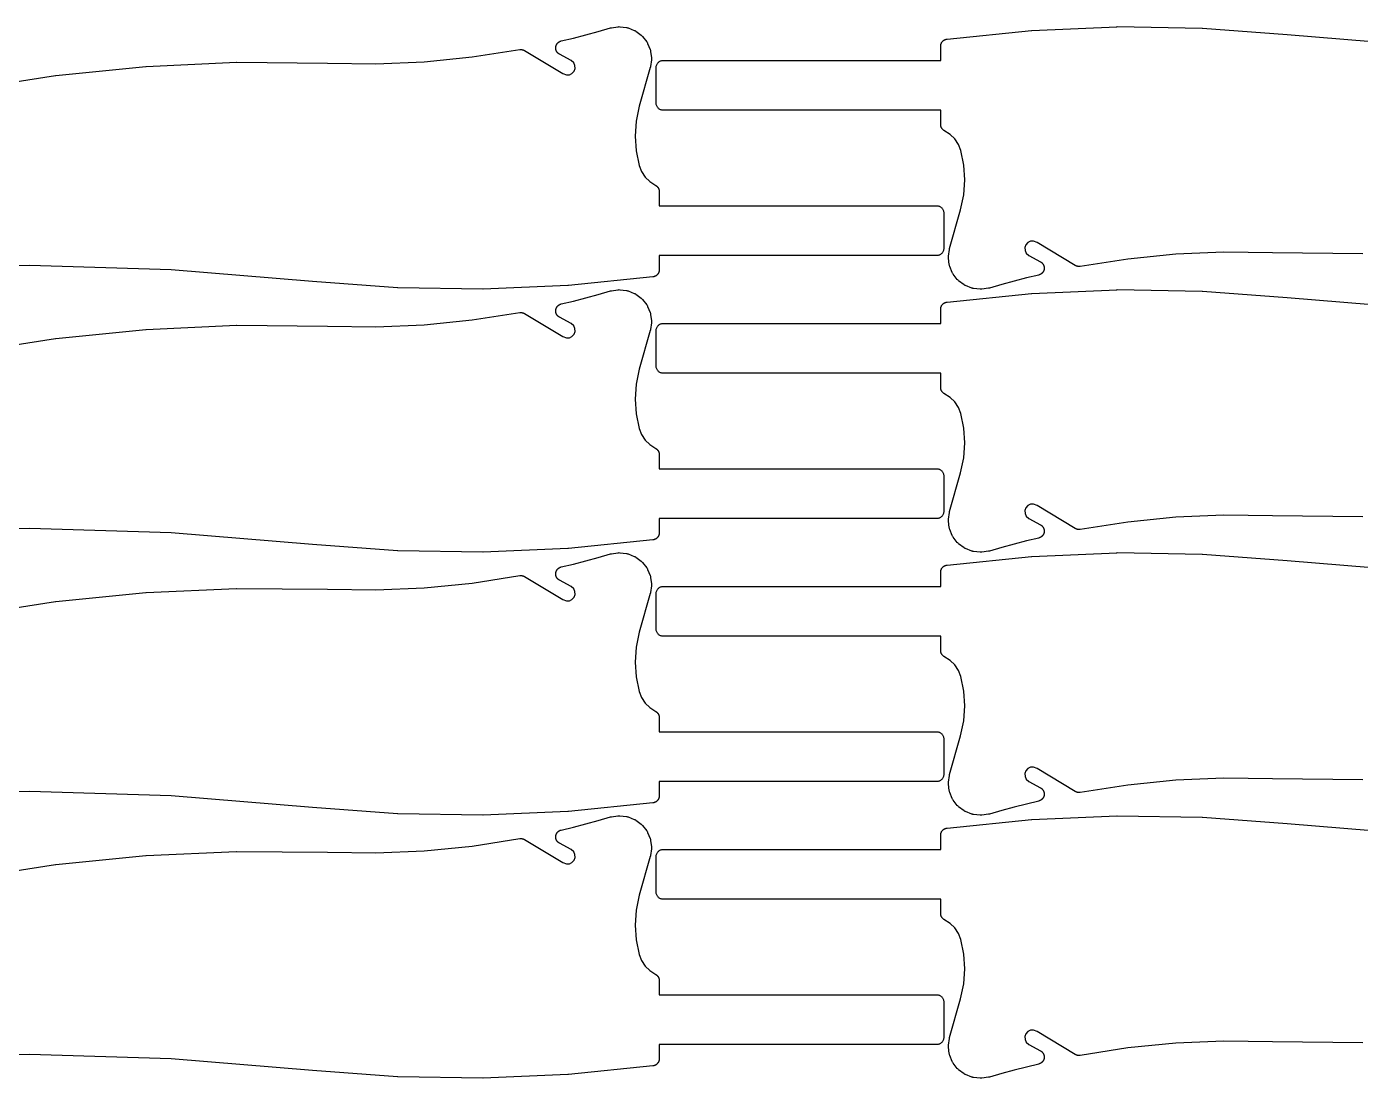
# Model space of a CAD drawing. Header units: metres. Extents: x 0 to 3000, y 0 to 1240.
# Drawn here: x 375 to 750, y 295.8 to 591.5 of the extents above; entities that cross this region are included whole.
import ezdxf

# ---------------------------------------------------------------- set-up
doc = ezdxf.new("R2010")
doc.units = ezdxf.units.M

msp = doc.modelspace()

# ---------------------------------------------------------------- linework, layer by layer
at = {"color": 1}
for points in [[(357.91, 573.79), (383.07, 577.75), (383.18, 577.77), (408.5, 580.32), (408.61, 580.33), (434.03, 581.47), (434.14, 581.47), (459.61, 581.19), (459.61, 581.19), (459.61, 581.19), (473.22, 581.04), (486.75, 581.63), (500.23, 582.97), (513.67, 585.05), (513.68, 585.05), (513.69, 585.05), (513.78, 585.06), (513.87, 585.07), (513.88, 585.07), (513.89, 585.07), (513.98, 585.07), (514.07, 585.07), (514.07, 585.07), (514.08, 585.07), (514.17, 585.06), (514.26, 585.05), (514.27, 585.05), (514.28, 585.05), (514.37, 585.03), (514.45, 585.02), (514.46, 585.01), (514.47, 585.01), (514.56, 584.99), (514.64, 584.96), (514.65, 584.96), (514.66, 584.95), (514.74, 584.92), (514.82, 584.89), (514.83, 584.88), (514.84, 584.88), (514.92, 584.84), (515, 584.79), (515, 584.79), (515.01, 584.79), (525.78, 578.3), (526.78, 577.94), (527.59, 577.98), (528.32, 578.32), (528.9, 578.95), (529.19, 579.76), (529.15, 580.57), (528.81, 581.31), (528.06, 581.99), (524.8, 583.77), (524.76, 583.79), (524.71, 583.82), (524.67, 583.84), (524.63, 583.87), (524.59, 583.9), (524.55, 583.93), (524.51, 583.96), (524.48, 583.99), (524.44, 584.02), (524.4, 584.05), (524.37, 584.09), (524.33, 584.12), (524.3, 584.16), (524.26, 584.19), (524.23, 584.23), (524.2, 584.27), (524.17, 584.31), (524.14, 584.35), (524.11, 584.39), (524.08, 584.43), (524.06, 584.47), (524.03, 584.51), (524.01, 584.55), (523.99, 584.6), (523.96, 584.64), (523.94, 584.68), (523.92, 584.73), (523.9, 584.77), (523.89, 584.82), (523.87, 584.87), (523.85, 584.91), (523.84, 584.96), (523.83, 585.01), (523.81, 585.05), (523.8, 585.1), (523.79, 585.15), (523.79, 585.2), (523.78, 585.25), (523.77, 585.3), (523.77, 585.34), (523.76, 585.39), (523.76, 585.44), (523.76, 585.49), (523.76, 585.54), (523.76, 585.59), (523.76, 585.64), (523.77, 585.69), (523.77, 585.74), (523.78, 585.78), (523.78, 585.83), (523.79, 585.88), (523.8, 585.93), (523.81, 585.98), (523.82, 586.03), (523.84, 586.07), (523.85, 586.12), (523.87, 586.17), (523.88, 586.21), (523.9, 586.26), (523.92, 586.3), (523.94, 586.35), (523.96, 586.39), (523.98, 586.44), (524, 586.48), (524.03, 586.52), (524.05, 586.57), (524.08, 586.61), (524.1, 586.65), (524.13, 586.69), (524.16, 586.73), (524.19, 586.77), (524.22, 586.8), (524.26, 586.84), (524.29, 586.88), (524.32, 586.91), (524.35, 586.95), (524.39, 586.98), (524.43, 587.02), (524.46, 587.05), (524.5, 587.08), (524.54, 587.11), (524.58, 587.14), (524.62, 587.17), (524.66, 587.2), (524.7, 587.22), (524.74, 587.25), (524.79, 587.27), (524.83, 587.29), (524.87, 587.32), (524.92, 587.34), (524.96, 587.36), (525.01, 587.38), (525.05, 587.39), (525.1, 587.41), (525.15, 587.43), (525.19, 587.44), (525.24, 587.45), (525.29, 587.47), (528.78, 588.31), (532.25, 589.2), (535.7, 590.14), (539.15, 591.13), (539.18, 591.14), (539.21, 591.15), (539.27, 591.16), (539.34, 591.18), (539.34, 591.18), (539.37, 591.18), (539.4, 591.19), (541.25, 591.47), (541.43, 591.49), (541.61, 591.5), (541.79, 591.48), (543.62, 591.27), (543.79, 591.25), (543.97, 591.2), (544.13, 591.14), (545.85, 590.46), (546.01, 590.39), (546.16, 590.3), (546.31, 590.2), (547.81, 589.07), (547.95, 588.96), (548.08, 588.83), (548.19, 588.7), (549.34, 587.21), (549.44, 587.06), (549.53, 586.91), (549.6, 586.75), (550.31, 585.04), (550.37, 584.88), (550.41, 584.71), (550.44, 584.53), (550.67, 582.7), (550.69, 582.52), (550.69, 582.35), (550.67, 582.17), (550.4, 580.31), (550.4, 580.28), (550.39, 580.24), (550.38, 580.18), (550.37, 580.12), (550.36, 580.08), (550.35, 580.05), (547.25, 569.1), (546.37, 564.92), (546.08, 560.75), (546.35, 556.57), (547.18, 552.49), (547.87, 550.73), (548.89, 549.21), (550.19, 547.93), (551.94, 546.83), (551.96, 546.82), (551.98, 546.8), (552.04, 546.76), (552.1, 546.72), (552.12, 546.7), (552.14, 546.69), (552.19, 546.64), (552.25, 546.59), (552.27, 546.57), (552.29, 546.55), (552.33, 546.5), (552.38, 546.45), (552.4, 546.43), (552.42, 546.41), (552.46, 546.35), (552.5, 546.29), (552.52, 546.27), (552.53, 546.25), (552.57, 546.19), (552.61, 546.13), (552.62, 546.1), (552.63, 546.08), (552.67, 546.02), (552.7, 545.95), (552.71, 545.93), (552.72, 545.9), (552.74, 545.84), (552.77, 545.77), (552.78, 545.74), (552.78, 545.72), (552.8, 545.65), (552.82, 545.58), (552.83, 545.55), (552.83, 545.53), (552.84, 545.46), (552.86, 545.39), (552.86, 545.36), (552.86, 545.34), (552.86, 545.26), (552.87, 545.19), (552.87, 545.17), (552.87, 545.14), (552.87, 541.14), (630.87, 541.14), (631.07, 541.13), (631.26, 541.1), (631.45, 541.05), (631.64, 540.99), (631.81, 540.9), (631.98, 540.8), (632.14, 540.69), (632.29, 540.55), (632.42, 540.41), (632.53, 540.25), (632.63, 540.08), (632.72, 539.9), (632.78, 539.72), (632.83, 539.53), (632.86, 539.34), (632.87, 539.14), (632.87, 529.14), (632.86, 528.94), (632.83, 528.75), (632.78, 528.56), (632.72, 528.37), (632.63, 528.2), (632.53, 528.03), (632.42, 527.87), (632.29, 527.73), (632.14, 527.59), (631.98, 527.48), (631.81, 527.38), (631.64, 527.29), (631.45, 527.23), (631.26, 527.18), (631.07, 527.15), (630.87, 527.14), (552.87, 527.14), (552.87, 523.14), (552.87, 523.05), (552.86, 522.95), (552.86, 522.95), (552.86, 522.94), (552.85, 522.85), (552.83, 522.76), (552.83, 522.75), (552.83, 522.75), (552.81, 522.66), (552.79, 522.57), (552.79, 522.56), (552.78, 522.56), (552.75, 522.47), (552.72, 522.38), (552.72, 522.38), (552.72, 522.37), (552.68, 522.29), (552.64, 522.21), (552.64, 522.2), (552.63, 522.2), (552.59, 522.12), (552.54, 522.04), (552.54, 522.03), (552.53, 522.03), (552.48, 521.95), (552.42, 521.88), (552.42, 521.87), (552.42, 521.87), (552.35, 521.8), (552.29, 521.73), (552.29, 521.73), (552.29, 521.73), (552.22, 521.66), (552.15, 521.6), (552.14, 521.6), (552.14, 521.59), (552.06, 521.54), (551.99, 521.48), (551.99, 521.48), (551.98, 521.48), (551.9, 521.43), (551.82, 521.38), (551.82, 521.38), (551.81, 521.38), (551.73, 521.34), (551.65, 521.3), (551.64, 521.29), (551.64, 521.29), (551.55, 521.26), (551.46, 521.23), (551.46, 521.23), (551.45, 521.23), (551.36, 521.2), (551.27, 521.18), (551.27, 521.18), (551.26, 521.18), (551.17, 521.16), (551.08, 521.15), (527.31, 518.69), (527.19, 518.68), (503.34, 517.65), (503.22, 517.65), (479.35, 518.04), (479.24, 518.04), (455.41, 519.87), (455.41, 519.87), (455.4, 519.87), (415.62, 523.11), (375.8, 524.38), (335.96, 523.67)], [(750.73, 527.67), (725.26, 527.95), (725.26, 527.95), (725.26, 527.95), (711.65, 528.1), (698.12, 527.51), (684.65, 526.17), (671.2, 524.09), (671.19, 524.09), (671.18, 524.09), (671.09, 524.08), (671, 524.07), (670.99, 524.07), (670.98, 524.07), (670.89, 524.07), (670.81, 524.07), (670.8, 524.07), (670.79, 524.07), (670.7, 524.08), (670.61, 524.09), (670.6, 524.09), (670.59, 524.09), (670.5, 524.11), (670.42, 524.13), (670.41, 524.13), (670.4, 524.13), (670.31, 524.16), (670.23, 524.18), (670.22, 524.18), (670.21, 524.19), (670.13, 524.22), (670.05, 524.26), (670.04, 524.26), (670.03, 524.26), (669.95, 524.3), (669.87, 524.35), (669.87, 524.35), (669.86, 524.36), (659.09, 530.84), (658.09, 531.2), (657.28, 531.16), (656.55, 530.82), (655.97, 530.19), (655.68, 529.38), (655.72, 528.57), (656.07, 527.83), (656.81, 527.15), (660.07, 525.37), (660.11, 525.35), (660.16, 525.32), (660.2, 525.3), (660.24, 525.27), (660.28, 525.24), (660.32, 525.21), (660.36, 525.18), (660.4, 525.15), (660.43, 525.12), (660.47, 525.09), (660.5, 525.05), (660.54, 525.02), (660.57, 524.98), (660.61, 524.95), (660.64, 524.91), (660.67, 524.87), (660.7, 524.83), (660.73, 524.79), (660.76, 524.75), (660.79, 524.71), (660.81, 524.67), (660.84, 524.63), (660.86, 524.59), (660.89, 524.55), (660.91, 524.5), (660.93, 524.46), (660.95, 524.41), (660.97, 524.37), (660.98, 524.32), (661, 524.27), (661.02, 524.23), (661.03, 524.18), (661.04, 524.13), (661.06, 524.09), (661.07, 524.04), (661.08, 523.99), (661.09, 523.94), (661.09, 523.89), (661.1, 523.85), (661.11, 523.8), (661.11, 523.75), (661.11, 523.7), (661.11, 523.65), (661.11, 523.6), (661.11, 523.55), (661.11, 523.5), (661.11, 523.45), (661.1, 523.4), (661.09, 523.36), (661.09, 523.31), (661.08, 523.26), (661.07, 523.21), (661.06, 523.16), (661.05, 523.11), (661.04, 523.07), (661.02, 523.02), (661.01, 522.97), (660.99, 522.93), (660.97, 522.88), (660.96, 522.84), (660.93, 522.79), (660.91, 522.75), (660.89, 522.7), (660.87, 522.66), (660.84, 522.62), (660.82, 522.57), (660.79, 522.53), (660.77, 522.49), (660.74, 522.45), (660.71, 522.41), (660.68, 522.37), (660.65, 522.34), (660.62, 522.3), (660.58, 522.26), (660.55, 522.23), (660.52, 522.19), (660.48, 522.16), (660.44, 522.12), (660.41, 522.09), (660.37, 522.06), (660.33, 522.03), (660.29, 522), (660.25, 521.97), (660.21, 521.95), (660.17, 521.92), (660.13, 521.89), (660.08, 521.87), (660.04, 521.85), (660, 521.82), (659.95, 521.8), (659.91, 521.78), (659.86, 521.76), (659.82, 521.75), (659.77, 521.73), (659.72, 521.71), (659.68, 521.7), (659.63, 521.69), (659.58, 521.67), (656.09, 520.83), (652.62, 519.94), (649.17, 519), (645.72, 518.01), (645.69, 518), (645.66, 517.99), (645.6, 517.98), (645.53, 517.96), (645.53, 517.96), (645.5, 517.96), (645.47, 517.95), (643.62, 517.67), (643.44, 517.65), (643.26, 517.65), (643.08, 517.66), (641.25, 517.87), (641.08, 517.9), (640.91, 517.94), (640.74, 518), (639.02, 518.68), (638.86, 518.75), (638.71, 518.84), (638.56, 518.94), (637.06, 520.07), (636.92, 520.18), (636.79, 520.31), (636.68, 520.44), (635.53, 521.93), (635.43, 522.08), (635.34, 522.23), (635.27, 522.39), (634.56, 524.1), (634.5, 524.26), (634.46, 524.43), (634.43, 524.61), (634.2, 526.44), (634.18, 526.62), (634.19, 526.79), (634.2, 526.97), (634.47, 528.83), (634.47, 528.87), (634.48, 528.9), (634.49, 528.96), (634.5, 529.02), (634.51, 529.06), (634.52, 529.09), (637.62, 540.04), (638.5, 544.22), (638.79, 548.39), (638.52, 552.57), (637.69, 556.65), (637, 558.41), (635.98, 559.93), (634.68, 561.21), (632.93, 562.31), (632.91, 562.33), (632.89, 562.34), (632.83, 562.38), (632.77, 562.42), (632.75, 562.44), (632.73, 562.46), (632.68, 562.5), (632.62, 562.55), (632.6, 562.57), (632.59, 562.59), (632.54, 562.64), (632.49, 562.69), (632.47, 562.71), (632.45, 562.73), (632.41, 562.79), (632.37, 562.85), (632.35, 562.87), (632.34, 562.89), (632.3, 562.95), (632.26, 563.01), (632.25, 563.04), (632.24, 563.06), (632.21, 563.12), (632.17, 563.19), (632.16, 563.21), (632.15, 563.24), (632.13, 563.3), (632.1, 563.37), (632.09, 563.4), (632.09, 563.42), (632.07, 563.49), (632.05, 563.56), (632.04, 563.59), (632.04, 563.61), (632.03, 563.68), (632.02, 563.75), (632.01, 563.78), (632.01, 563.81), (632.01, 563.88), (632, 563.95), (632, 563.98), (632, 564), (632, 568), (554, 568), (553.8, 568.01), (553.61, 568.04), (553.42, 568.09), (553.23, 568.15), (553.06, 568.24), (552.89, 568.34), (552.73, 568.46), (552.59, 568.59), (552.45, 568.73), (552.34, 568.89), (552.24, 569.06), (552.15, 569.24), (552.09, 569.42), (552.04, 569.61), (552.01, 569.81), (552, 570), (552, 580), (552.01, 580.2), (552.04, 580.39), (552.09, 580.58), (552.15, 580.77), (552.24, 580.94), (552.34, 581.11), (552.45, 581.27), (552.59, 581.42), (552.73, 581.55), (552.89, 581.66), (553.06, 581.77), (553.23, 581.85), (553.42, 581.92), (553.61, 581.96), (553.8, 581.99), (554, 582), (632, 582), (632, 586), (632, 586.09), (632.01, 586.19), (632.01, 586.19), (632.01, 586.2), (632.02, 586.29), (632.04, 586.38), (632.04, 586.39), (632.04, 586.39), (632.06, 586.48), (632.08, 586.57), (632.08, 586.58), (632.09, 586.58), (632.12, 586.67), (632.15, 586.76), (632.15, 586.76), (632.15, 586.77), (632.19, 586.85), (632.23, 586.94), (632.23, 586.94), (632.24, 586.94), (632.28, 587.02), (632.33, 587.1), (632.33, 587.11), (632.34, 587.11), (632.39, 587.19), (632.45, 587.26), (632.45, 587.27), (632.45, 587.27), (632.52, 587.34), (632.58, 587.41), (632.58, 587.41), (632.59, 587.42), (632.65, 587.48), (632.72, 587.54), (632.73, 587.54), (632.73, 587.55), (632.81, 587.6), (632.88, 587.66), (632.88, 587.66), (632.89, 587.66), (632.97, 587.71), (633.05, 587.76), (633.05, 587.76), (633.06, 587.77), (633.14, 587.8), (633.23, 587.85), (633.23, 587.85), (633.23, 587.85), (633.32, 587.88), (633.41, 587.91), (633.41, 587.91), (633.42, 587.92), (633.51, 587.94), (633.6, 587.96), (633.6, 587.96), (633.61, 587.96), (633.7, 587.98), (633.79, 587.99), (657.56, 590.45), (657.68, 590.46), (681.53, 591.49), (681.65, 591.5), (705.52, 591.1), (705.64, 591.1), (729.46, 589.27), (729.46, 589.27), (729.47, 589.27), (769.25, 586.03)], [(357.91, 499.84), (383.07, 503.8), (383.18, 503.82), (408.5, 506.37), (408.61, 506.38), (434.03, 507.52), (434.14, 507.52), (459.61, 507.25), (459.61, 507.25), (459.61, 507.25), (473.22, 507.09), (486.75, 507.68), (500.23, 509.02), (513.67, 511.1), (513.68, 511.1), (513.69, 511.1), (513.78, 511.11), (513.87, 511.12), (513.88, 511.12), (513.89, 511.12), (513.98, 511.12), (514.07, 511.12), (514.07, 511.12), (514.08, 511.12), (514.17, 511.11), (514.26, 511.1), (514.27, 511.1), (514.28, 511.1), (514.37, 511.08), (514.45, 511.07), (514.46, 511.06), (514.47, 511.06), (514.56, 511.04), (514.64, 511.01), (514.65, 511.01), (514.66, 511), (514.74, 510.97), (514.82, 510.94), (514.83, 510.93), (514.84, 510.93), (514.92, 510.89), (515, 510.84), (515, 510.84), (515.01, 510.84), (525.78, 504.35), (526.78, 503.99), (527.59, 504.03), (528.32, 504.37), (528.9, 505), (529.19, 505.81), (529.15, 506.62), (528.81, 507.36), (528.06, 508.04), (524.8, 509.82), (524.76, 509.84), (524.71, 509.87), (524.67, 509.9), (524.63, 509.92), (524.59, 509.95), (524.55, 509.98), (524.51, 510.01), (524.48, 510.04), (524.44, 510.07), (524.4, 510.1), (524.37, 510.14), (524.33, 510.17), (524.3, 510.21), (524.26, 510.24), (524.23, 510.28), (524.2, 510.32), (524.17, 510.36), (524.14, 510.4), (524.11, 510.44), (524.08, 510.48), (524.06, 510.52), (524.03, 510.56), (524.01, 510.6), (523.99, 510.65), (523.96, 510.69), (523.94, 510.73), (523.92, 510.78), (523.9, 510.82), (523.89, 510.87), (523.87, 510.92), (523.85, 510.96), (523.84, 511.01), (523.83, 511.06), (523.81, 511.11), (523.8, 511.15), (523.79, 511.2), (523.79, 511.25), (523.78, 511.3), (523.77, 511.35), (523.77, 511.39), (523.76, 511.44), (523.76, 511.49), (523.76, 511.54), (523.76, 511.59), (523.76, 511.64), (523.76, 511.69), (523.77, 511.74), (523.77, 511.79), (523.78, 511.84), (523.78, 511.88), (523.79, 511.93), (523.8, 511.98), (523.81, 512.03), (523.82, 512.08), (523.84, 512.12), (523.85, 512.17), (523.87, 512.22), (523.88, 512.26), (523.9, 512.31), (523.92, 512.35), (523.94, 512.4), (523.96, 512.45), (523.98, 512.49), (524, 512.53), (524.03, 512.57), (524.05, 512.62), (524.08, 512.66), (524.1, 512.7), (524.13, 512.74), (524.16, 512.78), (524.19, 512.82), (524.22, 512.86), (524.26, 512.89), (524.29, 512.93), (524.32, 512.96), (524.35, 513), (524.39, 513.03), (524.43, 513.07), (524.46, 513.1), (524.5, 513.13), (524.54, 513.16), (524.58, 513.19), (524.62, 513.22), (524.66, 513.25), (524.7, 513.27), (524.74, 513.3), (524.79, 513.32), (524.83, 513.35), (524.87, 513.37), (524.92, 513.39), (524.96, 513.41), (525.01, 513.43), (525.05, 513.44), (525.1, 513.46), (525.15, 513.48), (525.19, 513.49), (525.24, 513.5), (525.29, 513.52), (528.78, 514.36), (532.25, 515.25), (535.7, 516.19), (539.15, 517.18), (539.18, 517.19), (539.21, 517.2), (539.27, 517.21), (539.34, 517.23), (539.34, 517.23), (539.37, 517.23), (539.4, 517.24), (541.25, 517.52), (541.43, 517.54), (541.61, 517.55), (541.79, 517.53), (543.62, 517.32), (543.79, 517.3), (543.97, 517.25), (544.13, 517.2), (545.85, 516.51), (546.01, 516.44), (546.16, 516.35), (546.31, 516.25), (547.81, 515.12), (547.95, 515.01), (548.08, 514.88), (548.19, 514.75), (549.34, 513.26), (549.44, 513.12), (549.53, 512.96), (549.6, 512.8), (550.31, 511.09), (550.37, 510.93), (550.41, 510.76), (550.44, 510.58), (550.67, 508.75), (550.69, 508.57), (550.69, 508.4), (550.67, 508.22), (550.4, 506.36), (550.4, 506.33), (550.39, 506.29), (550.38, 506.23), (550.37, 506.17), (550.36, 506.13), (550.35, 506.1), (547.25, 495.15), (546.37, 490.97), (546.08, 486.8), (546.35, 482.62), (547.18, 478.54), (547.87, 476.78), (548.89, 475.26), (550.19, 473.98), (551.94, 472.88), (551.96, 472.87), (551.98, 472.85), (552.04, 472.81), (552.1, 472.77), (552.12, 472.75), (552.14, 472.74), (552.19, 472.69), (552.25, 472.64), (552.27, 472.62), (552.29, 472.6), (552.33, 472.55), (552.38, 472.5), (552.4, 472.48), (552.42, 472.46), (552.46, 472.4), (552.5, 472.34), (552.52, 472.32), (552.53, 472.3), (552.57, 472.24), (552.61, 472.18), (552.62, 472.16), (552.63, 472.13), (552.67, 472.07), (552.7, 472), (552.71, 471.98), (552.72, 471.96), (552.74, 471.89), (552.77, 471.82), (552.78, 471.8), (552.78, 471.77), (552.8, 471.7), (552.82, 471.63), (552.83, 471.61), (552.83, 471.58), (552.84, 471.51), (552.86, 471.44), (552.86, 471.41), (552.86, 471.39), (552.86, 471.31), (552.87, 471.24), (552.87, 471.22), (552.87, 471.19), (552.87, 467.19), (630.87, 467.19), (631.07, 467.18), (631.26, 467.15), (631.45, 467.1), (631.64, 467.04), (631.81, 466.95), (631.98, 466.85), (632.14, 466.74), (632.29, 466.6), (632.42, 466.46), (632.53, 466.3), (632.63, 466.13), (632.72, 465.96), (632.78, 465.77), (632.83, 465.58), (632.86, 465.39), (632.87, 465.19), (632.87, 455.19), (632.86, 454.99), (632.83, 454.8), (632.78, 454.61), (632.72, 454.42), (632.63, 454.25), (632.53, 454.08), (632.42, 453.92), (632.29, 453.78), (632.14, 453.64), (631.98, 453.53), (631.81, 453.43), (631.64, 453.34), (631.45, 453.28), (631.26, 453.23), (631.07, 453.2), (630.87, 453.19), (552.87, 453.19), (552.87, 449.19), (552.87, 449.1), (552.86, 449), (552.86, 449), (552.86, 448.99), (552.85, 448.9), (552.83, 448.81), (552.83, 448.8), (552.83, 448.8), (552.81, 448.71), (552.79, 448.62), (552.79, 448.61), (552.78, 448.61), (552.75, 448.52), (552.72, 448.43), (552.72, 448.43), (552.72, 448.42), (552.68, 448.34), (552.64, 448.26), (552.64, 448.25), (552.63, 448.25), (552.59, 448.17), (552.54, 448.09), (552.54, 448.08), (552.53, 448.08), (552.48, 448), (552.42, 447.93), (552.42, 447.93), (552.42, 447.92), (552.35, 447.85), (552.29, 447.78), (552.29, 447.78), (552.29, 447.78), (552.22, 447.71), (552.15, 447.65), (552.14, 447.65), (552.14, 447.64), (552.06, 447.59), (551.99, 447.53), (551.99, 447.53), (551.98, 447.53), (551.9, 447.48), (551.82, 447.43), (551.82, 447.43), (551.81, 447.43), (551.73, 447.39), (551.65, 447.35), (551.64, 447.34), (551.64, 447.34), (551.55, 447.31), (551.46, 447.28), (551.46, 447.28), (551.45, 447.28), (551.36, 447.25), (551.27, 447.23), (551.27, 447.23), (551.26, 447.23), (551.17, 447.21), (551.08, 447.2), (527.31, 444.74), (527.19, 444.73), (503.34, 443.7), (503.22, 443.7), (479.35, 444.09), (479.24, 444.1), (455.41, 445.92), (455.41, 445.92), (455.4, 445.92), (415.62, 449.16), (375.8, 450.43), (335.96, 449.73)], [(750.73, 453.72), (725.26, 454), (725.26, 454), (725.26, 454), (711.65, 454.15), (698.12, 453.56), (684.65, 452.22), (671.2, 450.14), (671.19, 450.14), (671.18, 450.14), (671.09, 450.13), (671, 450.12), (670.99, 450.12), (670.98, 450.12), (670.89, 450.12), (670.81, 450.12), (670.8, 450.12), (670.79, 450.12), (670.7, 450.13), (670.61, 450.14), (670.6, 450.14), (670.59, 450.14), (670.5, 450.16), (670.42, 450.18), (670.41, 450.18), (670.4, 450.18), (670.31, 450.21), (670.23, 450.23), (670.22, 450.24), (670.21, 450.24), (670.13, 450.27), (670.05, 450.31), (670.04, 450.31), (670.03, 450.31), (669.95, 450.36), (669.87, 450.4), (669.87, 450.4), (669.86, 450.41), (659.09, 456.89), (658.09, 457.25), (657.28, 457.21), (656.55, 456.87), (655.97, 456.24), (655.68, 455.43), (655.72, 454.62), (656.07, 453.89), (656.81, 453.2), (660.07, 451.42), (660.11, 451.4), (660.16, 451.37), (660.2, 451.35), (660.24, 451.32), (660.28, 451.29), (660.32, 451.26), (660.36, 451.23), (660.4, 451.2), (660.43, 451.17), (660.47, 451.14), (660.5, 451.1), (660.54, 451.07), (660.57, 451.03), (660.61, 451), (660.64, 450.96), (660.67, 450.92), (660.7, 450.88), (660.73, 450.85), (660.76, 450.8), (660.79, 450.77), (660.81, 450.72), (660.84, 450.68), (660.86, 450.64), (660.89, 450.6), (660.91, 450.55), (660.93, 450.51), (660.95, 450.46), (660.97, 450.42), (660.98, 450.37), (661, 450.33), (661.02, 450.28), (661.03, 450.23), (661.04, 450.18), (661.06, 450.14), (661.07, 450.09), (661.08, 450.04), (661.09, 449.99), (661.09, 449.94), (661.1, 449.9), (661.11, 449.85), (661.11, 449.8), (661.11, 449.75), (661.11, 449.7), (661.11, 449.65), (661.11, 449.6), (661.11, 449.55), (661.11, 449.5), (661.1, 449.46), (661.09, 449.41), (661.09, 449.36), (661.08, 449.31), (661.07, 449.26), (661.06, 449.21), (661.05, 449.16), (661.04, 449.12), (661.02, 449.07), (661.01, 449.03), (660.99, 448.98), (660.97, 448.93), (660.96, 448.89), (660.93, 448.84), (660.91, 448.8), (660.89, 448.75), (660.87, 448.71), (660.84, 448.67), (660.82, 448.62), (660.79, 448.58), (660.77, 448.54), (660.74, 448.5), (660.71, 448.46), (660.68, 448.43), (660.65, 448.39), (660.62, 448.35), (660.58, 448.31), (660.55, 448.28), (660.52, 448.24), (660.48, 448.21), (660.44, 448.17), (660.41, 448.14), (660.37, 448.11), (660.33, 448.08), (660.29, 448.05), (660.25, 448.02), (660.21, 448), (660.17, 447.97), (660.13, 447.94), (660.08, 447.92), (660.04, 447.9), (660, 447.88), (659.95, 447.85), (659.91, 447.83), (659.86, 447.81), (659.82, 447.8), (659.77, 447.78), (659.72, 447.77), (659.68, 447.75), (659.63, 447.74), (659.58, 447.72), (656.09, 446.88), (652.62, 445.99), (649.17, 445.05), (645.72, 444.06), (645.69, 444.05), (645.66, 444.04), (645.6, 444.03), (645.53, 444.01), (645.53, 444.01), (645.5, 444.01), (645.47, 444.01), (643.62, 443.72), (643.44, 443.7), (643.26, 443.7), (643.08, 443.71), (641.25, 443.92), (641.08, 443.95), (640.91, 443.99), (640.74, 444.05), (639.02, 444.73), (638.86, 444.8), (638.71, 444.89), (638.56, 444.99), (637.06, 446.12), (636.92, 446.23), (636.79, 446.36), (636.68, 446.49), (635.53, 447.98), (635.43, 448.13), (635.34, 448.28), (635.27, 448.44), (634.56, 450.15), (634.5, 450.31), (634.46, 450.49), (634.43, 450.66), (634.2, 452.49), (634.18, 452.67), (634.19, 452.84), (634.2, 453.02), (634.47, 454.88), (634.47, 454.92), (634.48, 454.95), (634.49, 455.01), (634.5, 455.07), (634.51, 455.11), (634.52, 455.14), (637.62, 466.09), (638.5, 470.27), (638.79, 474.44), (638.52, 478.62), (637.69, 482.7), (637, 484.46), (635.98, 485.98), (634.68, 487.26), (632.93, 488.36), (632.91, 488.38), (632.89, 488.39), (632.83, 488.43), (632.77, 488.47), (632.75, 488.49), (632.73, 488.51), (632.68, 488.55), (632.62, 488.6), (632.6, 488.62), (632.59, 488.64), (632.54, 488.69), (632.49, 488.74), (632.47, 488.76), (632.45, 488.78), (632.41, 488.84), (632.37, 488.9), (632.35, 488.92), (632.34, 488.94), (632.3, 489), (632.26, 489.06), (632.25, 489.09), (632.24, 489.11), (632.21, 489.17), (632.17, 489.24), (632.16, 489.26), (632.15, 489.29), (632.13, 489.35), (632.1, 489.42), (632.09, 489.45), (632.09, 489.47), (632.07, 489.54), (632.05, 489.61), (632.04, 489.64), (632.04, 489.66), (632.03, 489.73), (632.02, 489.8), (632.01, 489.83), (632.01, 489.86), (632.01, 489.93), (632, 490), (632, 490.03), (632, 490.05), (632, 494.05), (554, 494.05), (553.8, 494.06), (553.61, 494.09), (553.42, 494.14), (553.23, 494.2), (553.06, 494.29), (552.89, 494.39), (552.73, 494.51), (552.59, 494.64), (552.45, 494.78), (552.34, 494.94), (552.24, 495.11), (552.15, 495.29), (552.09, 495.47), (552.04, 495.66), (552.01, 495.86), (552, 496.05), (552, 506.05), (552.01, 506.25), (552.04, 506.44), (552.09, 506.63), (552.15, 506.82), (552.24, 506.99), (552.34, 507.16), (552.45, 507.32), (552.59, 507.47), (552.73, 507.6), (552.89, 507.71), (553.06, 507.82), (553.23, 507.9), (553.42, 507.97), (553.61, 508.01), (553.8, 508.04), (554, 508.05), (632, 508.05), (632, 512.05), (632, 512.14), (632.01, 512.24), (632.01, 512.24), (632.01, 512.25), (632.02, 512.34), (632.04, 512.43), (632.04, 512.44), (632.04, 512.44), (632.06, 512.53), (632.08, 512.62), (632.08, 512.63), (632.09, 512.63), (632.12, 512.72), (632.15, 512.81), (632.15, 512.81), (632.15, 512.82), (632.19, 512.9), (632.23, 512.99), (632.23, 512.99), (632.24, 512.99), (632.28, 513.07), (632.33, 513.15), (632.33, 513.16), (632.34, 513.16), (632.39, 513.24), (632.45, 513.31), (632.45, 513.32), (632.45, 513.32), (632.52, 513.39), (632.58, 513.46), (632.58, 513.46), (632.59, 513.47), (632.65, 513.53), (632.72, 513.59), (632.73, 513.59), (632.73, 513.6), (632.81, 513.65), (632.88, 513.71), (632.88, 513.71), (632.89, 513.71), (632.97, 513.76), (633.05, 513.81), (633.05, 513.81), (633.06, 513.82), (633.14, 513.86), (633.23, 513.9), (633.23, 513.9), (633.23, 513.9), (633.32, 513.93), (633.41, 513.96), (633.41, 513.96), (633.42, 513.97), (633.51, 513.99), (633.6, 514.01), (633.6, 514.01), (633.61, 514.01), (633.7, 514.03), (633.79, 514.04), (657.56, 516.5), (657.68, 516.51), (681.53, 517.54), (681.65, 517.55), (705.52, 517.15), (705.64, 517.15), (729.46, 515.33), (729.46, 515.32), (729.47, 515.32), (769.25, 512.08)], [(357.91, 425.89), (383.07, 429.85), (383.18, 429.87), (408.5, 432.42), (408.61, 432.43), (434.03, 433.57), (434.14, 433.57), (459.61, 433.3), (459.61, 433.3), (459.61, 433.3), (473.22, 433.14), (486.75, 433.74), (500.23, 435.07), (513.67, 437.15), (513.68, 437.15), (513.69, 437.15), (513.78, 437.16), (513.87, 437.17), (513.88, 437.17), (513.89, 437.17), (513.98, 437.17), (514.07, 437.17), (514.07, 437.17), (514.08, 437.17), (514.17, 437.16), (514.26, 437.15), (514.27, 437.15), (514.28, 437.15), (514.37, 437.13), (514.45, 437.12), (514.46, 437.11), (514.47, 437.11), (514.56, 437.09), (514.64, 437.06), (514.65, 437.06), (514.66, 437.06), (514.74, 437.02), (514.82, 436.99), (514.83, 436.98), (514.84, 436.98), (514.92, 436.94), (515, 436.9), (515, 436.89), (515.01, 436.89), (525.78, 430.4), (526.78, 430.04), (527.59, 430.08), (528.32, 430.43), (528.9, 431.06), (529.19, 431.86), (529.15, 432.67), (528.81, 433.41), (528.06, 434.09), (524.8, 435.87), (524.76, 435.89), (524.71, 435.92), (524.67, 435.95), (524.63, 435.97), (524.59, 436), (524.55, 436.03), (524.51, 436.06), (524.48, 436.09), (524.44, 436.12), (524.4, 436.15), (524.37, 436.19), (524.33, 436.22), (524.3, 436.26), (524.26, 436.29), (524.23, 436.33), (524.2, 436.37), (524.17, 436.41), (524.14, 436.45), (524.11, 436.49), (524.08, 436.53), (524.06, 436.57), (524.03, 436.61), (524.01, 436.65), (523.99, 436.7), (523.96, 436.74), (523.94, 436.79), (523.92, 436.83), (523.9, 436.87), (523.89, 436.92), (523.87, 436.97), (523.85, 437.01), (523.84, 437.06), (523.83, 437.11), (523.81, 437.16), (523.8, 437.2), (523.79, 437.25), (523.79, 437.3), (523.78, 437.35), (523.77, 437.4), (523.77, 437.45), (523.76, 437.49), (523.76, 437.54), (523.76, 437.59), (523.76, 437.64), (523.76, 437.69), (523.76, 437.74), (523.77, 437.79), (523.77, 437.84), (523.78, 437.89), (523.78, 437.94), (523.79, 437.98), (523.8, 438.03), (523.81, 438.08), (523.82, 438.13), (523.84, 438.17), (523.85, 438.22), (523.87, 438.27), (523.88, 438.32), (523.9, 438.36), (523.92, 438.41), (523.94, 438.45), (523.96, 438.5), (523.98, 438.54), (524, 438.58), (524.03, 438.62), (524.05, 438.67), (524.08, 438.71), (524.1, 438.75), (524.13, 438.79), (524.16, 438.83), (524.19, 438.87), (524.22, 438.91), (524.26, 438.94), (524.29, 438.98), (524.32, 439.01), (524.35, 439.05), (524.39, 439.08), (524.43, 439.12), (524.46, 439.15), (524.5, 439.18), (524.54, 439.21), (524.58, 439.24), (524.62, 439.27), (524.66, 439.3), (524.7, 439.32), (524.74, 439.35), (524.79, 439.37), (524.83, 439.4), (524.87, 439.42), (524.92, 439.44), (524.96, 439.46), (525.01, 439.48), (525.05, 439.5), (525.1, 439.51), (525.15, 439.53), (525.19, 439.54), (525.24, 439.55), (525.29, 439.57), (528.78, 440.41), (532.25, 441.3), (535.7, 442.24), (539.15, 443.23), (539.18, 443.24), (539.21, 443.25), (539.27, 443.26), (539.34, 443.28), (539.34, 443.28), (539.37, 443.28), (539.4, 443.29), (541.25, 443.57), (541.43, 443.59), (541.61, 443.6), (541.79, 443.58), (543.62, 443.37), (543.79, 443.35), (543.97, 443.3), (544.13, 443.25), (545.85, 442.56), (546.01, 442.49), (546.16, 442.4), (546.31, 442.3), (547.81, 441.17), (547.95, 441.06), (548.08, 440.94), (548.19, 440.8), (549.34, 439.31), (549.44, 439.17), (549.53, 439.01), (549.6, 438.85), (550.31, 437.14), (550.37, 436.98), (550.41, 436.81), (550.44, 436.63), (550.67, 434.8), (550.69, 434.63), (550.69, 434.45), (550.67, 434.27), (550.4, 432.41), (550.4, 432.38), (550.39, 432.34), (550.38, 432.28), (550.37, 432.22), (550.36, 432.18), (550.35, 432.15), (547.25, 421.2), (546.37, 417.02), (546.08, 412.85), (546.35, 408.67), (547.18, 404.59), (547.87, 402.83), (548.89, 401.31), (550.19, 400.03), (551.94, 398.93), (551.96, 398.92), (551.98, 398.9), (552.04, 398.86), (552.1, 398.82), (552.12, 398.8), (552.14, 398.79), (552.19, 398.74), (552.25, 398.69), (552.27, 398.67), (552.29, 398.65), (552.33, 398.6), (552.38, 398.55), (552.4, 398.53), (552.42, 398.51), (552.46, 398.45), (552.5, 398.39), (552.52, 398.37), (552.53, 398.35), (552.57, 398.29), (552.61, 398.23), (552.62, 398.21), (552.63, 398.18), (552.67, 398.12), (552.7, 398.05), (552.71, 398.03), (552.72, 398.01), (552.74, 397.94), (552.77, 397.87), (552.78, 397.85), (552.78, 397.82), (552.8, 397.75), (552.82, 397.68), (552.83, 397.66), (552.83, 397.63), (552.84, 397.56), (552.86, 397.49), (552.86, 397.46), (552.86, 397.44), (552.86, 397.36), (552.87, 397.29), (552.87, 397.27), (552.87, 397.24), (552.87, 393.24), (630.87, 393.24), (631.07, 393.23), (631.26, 393.2), (631.45, 393.15), (631.64, 393.09), (631.81, 393), (631.98, 392.9), (632.14, 392.79), (632.29, 392.65), (632.42, 392.51), (632.53, 392.35), (632.63, 392.18), (632.72, 392.01), (632.78, 391.82), (632.83, 391.63), (632.86, 391.44), (632.87, 391.24), (632.87, 381.24), (632.86, 381.04), (632.83, 380.85), (632.78, 380.66), (632.72, 380.48), (632.63, 380.3), (632.53, 380.13), (632.42, 379.97), (632.29, 379.83), (632.14, 379.69), (631.98, 379.58), (631.81, 379.48), (631.64, 379.39), (631.45, 379.33), (631.26, 379.28), (631.07, 379.25), (630.87, 379.24), (552.87, 379.24), (552.87, 375.24), (552.87, 375.15), (552.86, 375.05), (552.86, 375.05), (552.86, 375.04), (552.85, 374.95), (552.83, 374.86), (552.83, 374.86), (552.83, 374.85), (552.81, 374.76), (552.79, 374.67), (552.79, 374.67), (552.78, 374.66), (552.75, 374.57), (552.72, 374.48), (552.72, 374.48), (552.72, 374.48), (552.68, 374.39), (552.64, 374.31), (552.64, 374.3), (552.63, 374.3), (552.59, 374.22), (552.54, 374.14), (552.54, 374.13), (552.53, 374.13), (552.48, 374.05), (552.42, 373.98), (552.42, 373.98), (552.42, 373.97), (552.35, 373.9), (552.29, 373.83), (552.29, 373.83), (552.29, 373.83), (552.22, 373.76), (552.15, 373.7), (552.14, 373.7), (552.14, 373.69), (552.06, 373.64), (551.99, 373.58), (551.99, 373.58), (551.98, 373.58), (551.9, 373.53), (551.82, 373.48), (551.82, 373.48), (551.81, 373.48), (551.73, 373.44), (551.65, 373.4), (551.64, 373.4), (551.64, 373.39), (551.55, 373.36), (551.46, 373.33), (551.46, 373.33), (551.45, 373.33), (551.36, 373.3), (551.27, 373.28), (551.27, 373.28), (551.26, 373.28), (551.17, 373.27), (551.08, 373.25), (527.31, 370.79), (527.19, 370.78), (503.34, 369.75), (503.22, 369.75), (479.35, 370.14), (479.24, 370.15), (455.41, 371.97), (455.41, 371.97), (455.4, 371.97), (415.62, 375.21), (375.8, 376.48), (335.96, 375.78)], [(750.73, 379.77), (725.26, 380.05), (725.26, 380.05), (725.26, 380.05), (711.65, 380.2), (698.12, 379.61), (684.65, 378.27), (671.2, 376.19), (671.19, 376.19), (671.18, 376.19), (671.09, 376.18), (671, 376.17), (670.99, 376.17), (670.98, 376.17), (670.89, 376.17), (670.81, 376.17), (670.8, 376.17), (670.79, 376.17), (670.7, 376.18), (670.61, 376.19), (670.6, 376.19), (670.59, 376.19), (670.5, 376.21), (670.42, 376.23), (670.41, 376.23), (670.4, 376.23), (670.31, 376.26), (670.23, 376.28), (670.22, 376.29), (670.21, 376.29), (670.13, 376.32), (670.05, 376.36), (670.04, 376.36), (670.03, 376.36), (669.95, 376.41), (669.87, 376.45), (669.87, 376.45), (669.86, 376.46), (659.09, 382.95), (658.09, 383.3), (657.28, 383.26), (656.55, 382.92), (655.97, 382.29), (655.68, 381.48), (655.72, 380.67), (656.07, 379.94), (656.81, 379.25), (660.07, 377.47), (660.11, 377.45), (660.16, 377.42), (660.2, 377.4), (660.24, 377.37), (660.28, 377.34), (660.32, 377.31), (660.36, 377.28), (660.4, 377.25), (660.43, 377.22), (660.47, 377.19), (660.5, 377.15), (660.54, 377.12), (660.57, 377.08), (660.61, 377.05), (660.64, 377.01), (660.67, 376.97), (660.7, 376.93), (660.73, 376.9), (660.76, 376.86), (660.79, 376.82), (660.81, 376.77), (660.84, 376.73), (660.86, 376.69), (660.89, 376.65), (660.91, 376.6), (660.93, 376.56), (660.95, 376.51), (660.97, 376.47), (660.98, 376.42), (661, 376.38), (661.02, 376.33), (661.03, 376.28), (661.04, 376.24), (661.06, 376.19), (661.07, 376.14), (661.08, 376.09), (661.09, 376.04), (661.09, 375.99), (661.1, 375.95), (661.11, 375.9), (661.11, 375.85), (661.11, 375.8), (661.11, 375.75), (661.11, 375.7), (661.11, 375.65), (661.11, 375.6), (661.11, 375.55), (661.1, 375.51), (661.09, 375.46), (661.09, 375.41), (661.08, 375.36), (661.07, 375.31), (661.06, 375.26), (661.05, 375.22), (661.04, 375.17), (661.02, 375.12), (661.01, 375.08), (660.99, 375.03), (660.97, 374.98), (660.96, 374.94), (660.93, 374.89), (660.91, 374.85), (660.89, 374.81), (660.87, 374.76), (660.84, 374.72), (660.82, 374.68), (660.79, 374.64), (660.77, 374.59), (660.74, 374.55), (660.71, 374.51), (660.68, 374.48), (660.65, 374.44), (660.62, 374.4), (660.58, 374.36), (660.55, 374.33), (660.52, 374.29), (660.48, 374.26), (660.44, 374.22), (660.41, 374.19), (660.37, 374.16), (660.33, 374.13), (660.29, 374.1), (660.25, 374.08), (660.21, 374.05), (660.17, 374.02), (660.13, 373.99), (660.08, 373.97), (660.04, 373.95), (660, 373.93), (659.95, 373.9), (659.91, 373.88), (659.86, 373.86), (659.82, 373.85), (659.77, 373.83), (659.72, 373.82), (659.68, 373.8), (659.63, 373.79), (659.58, 373.77), (656.09, 372.93), (652.62, 372.04), (649.17, 371.1), (645.72, 370.11), (645.69, 370.1), (645.66, 370.1), (645.6, 370.08), (645.53, 370.07), (645.53, 370.07), (645.5, 370.06), (645.47, 370.06), (643.62, 369.77), (643.44, 369.75), (643.26, 369.75), (643.08, 369.76), (641.25, 369.97), (641.08, 370), (640.91, 370.04), (640.74, 370.1), (639.02, 370.78), (638.86, 370.85), (638.71, 370.94), (638.56, 371.04), (637.06, 372.17), (636.92, 372.28), (636.79, 372.41), (636.68, 372.55), (635.53, 374.03), (635.43, 374.18), (635.34, 374.33), (635.27, 374.49), (634.56, 376.2), (634.5, 376.37), (634.46, 376.54), (634.43, 376.71), (634.2, 378.54), (634.18, 378.72), (634.19, 378.9), (634.2, 379.07), (634.47, 380.93), (634.47, 380.97), (634.48, 381), (634.49, 381.06), (634.5, 381.12), (634.51, 381.16), (634.52, 381.19), (637.62, 392.14), (638.5, 396.32), (638.79, 400.49), (638.52, 404.67), (637.69, 408.75), (637, 410.51), (635.98, 412.03), (634.68, 413.31), (632.93, 414.41), (632.91, 414.43), (632.89, 414.44), (632.83, 414.48), (632.77, 414.52), (632.75, 414.54), (632.73, 414.56), (632.68, 414.61), (632.62, 414.65), (632.6, 414.67), (632.59, 414.69), (632.54, 414.74), (632.49, 414.79), (632.47, 414.81), (632.45, 414.83), (632.41, 414.89), (632.37, 414.95), (632.35, 414.97), (632.34, 414.99), (632.3, 415.05), (632.26, 415.11), (632.25, 415.14), (632.24, 415.16), (632.21, 415.23), (632.17, 415.29), (632.16, 415.31), (632.15, 415.34), (632.13, 415.41), (632.1, 415.47), (632.09, 415.5), (632.09, 415.52), (632.07, 415.59), (632.05, 415.66), (632.04, 415.69), (632.04, 415.71), (632.03, 415.78), (632.02, 415.86), (632.01, 415.88), (632.01, 415.91), (632.01, 415.98), (632, 416.05), (632, 416.08), (632, 416.1), (632, 420.1), (554, 420.1), (553.8, 420.11), (553.61, 420.14), (553.42, 420.19), (553.23, 420.25), (553.06, 420.34), (552.89, 420.44), (552.73, 420.56), (552.59, 420.69), (552.45, 420.83), (552.34, 420.99), (552.24, 421.16), (552.15, 421.34), (552.09, 421.52), (552.04, 421.71), (552.01, 421.91), (552, 422.1), (552, 432.1), (552.01, 432.3), (552.04, 432.49), (552.09, 432.68), (552.15, 432.87), (552.24, 433.05), (552.34, 433.21), (552.45, 433.37), (552.59, 433.52), (552.73, 433.65), (552.89, 433.77), (553.06, 433.87), (553.23, 433.95), (553.42, 434.02), (553.61, 434.06), (553.8, 434.09), (554, 434.1), (632, 434.1), (632, 438.1), (632, 438.2), (632.01, 438.29), (632.01, 438.29), (632.01, 438.3), (632.02, 438.39), (632.04, 438.48), (632.04, 438.49), (632.04, 438.49), (632.06, 438.58), (632.08, 438.67), (632.08, 438.68), (632.09, 438.68), (632.12, 438.77), (632.15, 438.86), (632.15, 438.86), (632.15, 438.87), (632.19, 438.95), (632.23, 439.04), (632.23, 439.04), (632.24, 439.05), (632.28, 439.13), (632.33, 439.21), (632.33, 439.21), (632.34, 439.21), (632.39, 439.29), (632.45, 439.36), (632.45, 439.37), (632.45, 439.37), (632.52, 439.44), (632.58, 439.51), (632.58, 439.51), (632.59, 439.52), (632.65, 439.58), (632.72, 439.64), (632.73, 439.65), (632.73, 439.65), (632.81, 439.7), (632.88, 439.76), (632.88, 439.76), (632.89, 439.77), (632.97, 439.81), (633.05, 439.86), (633.05, 439.86), (633.06, 439.87), (633.14, 439.91), (633.23, 439.95), (633.23, 439.95), (633.23, 439.95), (633.32, 439.98), (633.41, 440.01), (633.41, 440.01), (633.42, 440.02), (633.51, 440.04), (633.6, 440.06), (633.6, 440.06), (633.61, 440.06), (633.7, 440.08), (633.79, 440.09), (657.56, 442.55), (657.68, 442.56), (681.53, 443.59), (681.65, 443.6), (705.52, 443.2), (705.64, 443.2), (729.46, 441.38), (729.46, 441.38), (729.47, 441.38), (769.25, 438.13)], [(357.91, 351.94), (383.07, 355.91), (383.18, 355.92), (408.5, 358.47), (408.61, 358.48), (434.03, 359.62), (434.14, 359.62), (459.61, 359.35), (459.61, 359.35), (459.61, 359.35), (473.22, 359.19), (486.75, 359.79), (500.23, 361.12), (513.67, 363.2), (513.68, 363.2), (513.69, 363.2), (513.78, 363.21), (513.87, 363.22), (513.88, 363.22), (513.89, 363.22), (513.98, 363.22), (514.07, 363.22), (514.07, 363.22), (514.08, 363.22), (514.17, 363.21), (514.26, 363.2), (514.27, 363.2), (514.28, 363.2), (514.37, 363.18), (514.45, 363.17), (514.46, 363.16), (514.47, 363.16), (514.56, 363.14), (514.64, 363.11), (514.65, 363.11), (514.66, 363.11), (514.74, 363.07), (514.82, 363.04), (514.83, 363.03), (514.84, 363.03), (514.92, 362.99), (515, 362.95), (515, 362.94), (515.01, 362.94), (525.78, 356.45), (526.78, 356.09), (527.59, 356.13), (528.32, 356.48), (528.9, 357.11), (529.19, 357.91), (529.15, 358.72), (528.81, 359.46), (528.06, 360.14), (524.8, 361.92), (524.76, 361.95), (524.71, 361.97), (524.67, 362), (524.63, 362.02), (524.59, 362.05), (524.55, 362.08), (524.51, 362.11), (524.48, 362.14), (524.44, 362.17), (524.4, 362.21), (524.37, 362.24), (524.33, 362.27), (524.3, 362.31), (524.26, 362.35), (524.23, 362.38), (524.2, 362.42), (524.17, 362.46), (524.14, 362.5), (524.11, 362.54), (524.08, 362.58), (524.06, 362.62), (524.03, 362.66), (524.01, 362.71), (523.99, 362.75), (523.96, 362.79), (523.94, 362.84), (523.92, 362.88), (523.9, 362.93), (523.89, 362.97), (523.87, 363.02), (523.85, 363.06), (523.84, 363.11), (523.83, 363.16), (523.81, 363.21), (523.8, 363.25), (523.79, 363.3), (523.79, 363.35), (523.78, 363.4), (523.77, 363.45), (523.77, 363.5), (523.76, 363.55), (523.76, 363.59), (523.76, 363.64), (523.76, 363.69), (523.76, 363.74), (523.76, 363.79), (523.77, 363.84), (523.77, 363.89), (523.78, 363.94), (523.78, 363.99), (523.79, 364.03), (523.8, 364.08), (523.81, 364.13), (523.82, 364.18), (523.84, 364.22), (523.85, 364.27), (523.87, 364.32), (523.88, 364.37), (523.9, 364.41), (523.92, 364.46), (523.94, 364.5), (523.96, 364.55), (523.98, 364.59), (524, 364.63), (524.03, 364.67), (524.05, 364.72), (524.08, 364.76), (524.1, 364.8), (524.13, 364.84), (524.16, 364.88), (524.19, 364.92), (524.22, 364.96), (524.26, 364.99), (524.29, 365.03), (524.32, 365.07), (524.35, 365.1), (524.39, 365.13), (524.43, 365.17), (524.46, 365.2), (524.5, 365.23), (524.54, 365.26), (524.58, 365.29), (524.62, 365.32), (524.66, 365.35), (524.7, 365.37), (524.74, 365.4), (524.79, 365.42), (524.83, 365.45), (524.87, 365.47), (524.92, 365.49), (524.96, 365.51), (525.01, 365.53), (525.05, 365.55), (525.1, 365.56), (525.15, 365.58), (525.19, 365.59), (525.24, 365.61), (525.29, 365.62), (528.78, 366.46), (532.25, 367.35), (535.7, 368.29), (539.15, 369.28), (539.18, 369.29), (539.21, 369.3), (539.27, 369.31), (539.34, 369.33), (539.34, 369.33), (539.37, 369.33), (539.4, 369.34), (541.25, 369.62), (541.43, 369.64), (541.61, 369.65), (541.79, 369.63), (543.62, 369.42), (543.79, 369.4), (543.97, 369.35), (544.13, 369.3), (545.85, 368.61), (546.01, 368.54), (546.16, 368.45), (546.31, 368.35), (547.81, 367.23), (547.95, 367.11), (548.08, 366.99), (548.19, 366.85), (549.34, 365.36), (549.44, 365.22), (549.53, 365.06), (549.6, 364.9), (550.31, 363.19), (550.37, 363.03), (550.41, 362.86), (550.44, 362.68), (550.67, 360.85), (550.69, 360.68), (550.69, 360.5), (550.67, 360.32), (550.4, 358.46), (550.4, 358.43), (550.39, 358.39), (550.38, 358.33), (550.37, 358.27), (550.36, 358.24), (550.35, 358.2), (547.25, 347.26), (546.37, 343.07), (546.08, 338.9), (546.35, 334.72), (547.18, 330.64), (547.87, 328.89), (548.89, 327.36), (550.19, 326.08), (551.94, 324.98), (551.96, 324.97), (551.98, 324.95), (552.04, 324.91), (552.1, 324.87), (552.12, 324.85), (552.14, 324.84), (552.19, 324.79), (552.25, 324.74), (552.27, 324.72), (552.29, 324.71), (552.33, 324.65), (552.38, 324.6), (552.4, 324.58), (552.42, 324.56), (552.46, 324.5), (552.5, 324.45), (552.52, 324.42), (552.53, 324.4), (552.57, 324.34), (552.61, 324.28), (552.62, 324.26), (552.63, 324.23), (552.67, 324.17), (552.7, 324.1), (552.71, 324.08), (552.72, 324.06), (552.74, 323.99), (552.77, 323.92), (552.78, 323.9), (552.78, 323.87), (552.8, 323.8), (552.82, 323.73), (552.83, 323.71), (552.83, 323.68), (552.84, 323.61), (552.86, 323.54), (552.86, 323.51), (552.86, 323.49), (552.86, 323.42), (552.87, 323.34), (552.87, 323.32), (552.87, 323.29), (552.87, 319.29), (630.87, 319.29), (631.07, 319.28), (631.26, 319.25), (631.45, 319.21), (631.64, 319.14), (631.81, 319.06), (631.98, 318.95), (632.14, 318.84), (632.29, 318.71), (632.42, 318.56), (632.53, 318.4), (632.63, 318.23), (632.72, 318.06), (632.78, 317.87), (632.83, 317.68), (632.86, 317.49), (632.87, 317.29), (632.87, 307.29), (632.86, 307.1), (632.83, 306.9), (632.78, 306.71), (632.72, 306.53), (632.63, 306.35), (632.53, 306.18), (632.42, 306.02), (632.29, 305.88), (632.14, 305.75), (631.98, 305.63), (631.81, 305.53), (631.64, 305.44), (631.45, 305.38), (631.26, 305.33), (631.07, 305.3), (630.87, 305.29), (552.87, 305.29), (552.87, 301.29), (552.87, 301.2), (552.86, 301.11), (552.86, 301.1), (552.86, 301.1), (552.85, 301), (552.83, 300.91), (552.83, 300.91), (552.83, 300.9), (552.81, 300.81), (552.79, 300.72), (552.79, 300.72), (552.78, 300.71), (552.75, 300.62), (552.72, 300.54), (552.72, 300.53), (552.72, 300.53), (552.68, 300.44), (552.64, 300.36), (552.64, 300.35), (552.63, 300.35), (552.59, 300.27), (552.54, 300.19), (552.54, 300.18), (552.53, 300.18), (552.48, 300.11), (552.42, 300.03), (552.42, 300.03), (552.42, 300.02), (552.35, 299.95), (552.29, 299.88), (552.29, 299.88), (552.29, 299.88), (552.22, 299.81), (552.15, 299.75), (552.14, 299.75), (552.14, 299.75), (552.06, 299.69), (551.99, 299.63), (551.99, 299.63), (551.98, 299.63), (551.9, 299.58), (551.82, 299.53), (551.82, 299.53), (551.81, 299.53), (551.73, 299.49), (551.65, 299.45), (551.64, 299.45), (551.64, 299.44), (551.55, 299.41), (551.46, 299.38), (551.46, 299.38), (551.45, 299.38), (551.36, 299.35), (551.27, 299.33), (551.27, 299.33), (551.26, 299.33), (551.17, 299.32), (551.08, 299.3), (527.31, 296.84), (527.19, 296.83), (503.34, 295.8), (503.22, 295.8), (479.35, 296.19), (479.24, 296.2), (455.41, 298.02), (455.41, 298.02), (455.4, 298.02), (415.62, 301.27), (375.8, 302.53), (335.96, 301.83)], [(750.73, 305.82), (725.26, 306.1), (725.26, 306.1), (725.26, 306.1), (711.65, 306.25), (698.12, 305.66), (684.65, 304.33), (671.2, 302.24), (671.19, 302.24), (671.18, 302.24), (671.09, 302.23), (671, 302.22), (670.99, 302.22), (670.98, 302.22), (670.89, 302.22), (670.81, 302.22), (670.8, 302.22), (670.79, 302.22), (670.7, 302.23), (670.61, 302.24), (670.6, 302.24), (670.59, 302.24), (670.5, 302.26), (670.42, 302.28), (670.41, 302.28), (670.4, 302.28), (670.31, 302.31), (670.23, 302.33), (670.22, 302.34), (670.21, 302.34), (670.13, 302.37), (670.05, 302.41), (670.04, 302.41), (670.03, 302.41), (669.95, 302.46), (669.87, 302.5), (669.87, 302.5), (669.86, 302.51), (659.09, 309), (658.09, 309.35), (657.28, 309.31), (656.55, 308.97), (655.97, 308.34), (655.68, 307.53), (655.72, 306.72), (656.07, 305.99), (656.81, 305.3), (660.07, 303.53), (660.11, 303.5), (660.16, 303.48), (660.2, 303.45), (660.24, 303.42), (660.28, 303.39), (660.32, 303.37), (660.36, 303.33), (660.4, 303.3), (660.43, 303.27), (660.47, 303.24), (660.5, 303.2), (660.54, 303.17), (660.57, 303.13), (660.61, 303.1), (660.64, 303.06), (660.67, 303.03), (660.7, 302.99), (660.73, 302.95), (660.76, 302.91), (660.79, 302.87), (660.81, 302.82), (660.84, 302.78), (660.86, 302.74), (660.89, 302.7), (660.91, 302.65), (660.93, 302.61), (660.95, 302.56), (660.97, 302.52), (660.98, 302.47), (661, 302.43), (661.02, 302.38), (661.03, 302.33), (661.04, 302.29), (661.06, 302.24), (661.07, 302.19), (661.08, 302.14), (661.09, 302.09), (661.09, 302.05), (661.1, 302), (661.11, 301.95), (661.11, 301.9), (661.11, 301.85), (661.11, 301.8), (661.11, 301.75), (661.11, 301.7), (661.11, 301.65), (661.11, 301.61), (661.1, 301.56), (661.09, 301.51), (661.09, 301.46), (661.08, 301.41), (661.07, 301.36), (661.06, 301.31), (661.05, 301.27), (661.04, 301.22), (661.02, 301.17), (661.01, 301.13), (660.99, 301.08), (660.97, 301.03), (660.96, 300.99), (660.93, 300.94), (660.91, 300.9), (660.89, 300.86), (660.87, 300.81), (660.84, 300.77), (660.82, 300.73), (660.79, 300.69), (660.77, 300.64), (660.74, 300.6), (660.71, 300.56), (660.68, 300.53), (660.65, 300.49), (660.62, 300.45), (660.58, 300.41), (660.55, 300.38), (660.52, 300.34), (660.48, 300.31), (660.44, 300.28), (660.41, 300.25), (660.37, 300.21), (660.33, 300.18), (660.29, 300.15), (660.25, 300.13), (660.21, 300.1), (660.17, 300.07), (660.13, 300.04), (660.08, 300.02), (660.04, 300), (660, 299.98), (659.95, 299.95), (659.91, 299.94), (659.86, 299.92), (659.82, 299.9), (659.77, 299.88), (659.72, 299.87), (659.68, 299.85), (659.63, 299.84), (659.58, 299.82), (656.09, 298.98), (652.62, 298.09), (649.17, 297.15), (645.72, 296.16), (645.69, 296.15), (645.66, 296.15), (645.6, 296.13), (645.53, 296.12), (645.53, 296.12), (645.5, 296.11), (645.47, 296.11), (643.62, 295.82), (643.44, 295.8), (643.26, 295.8), (643.08, 295.81), (641.25, 296.02), (641.08, 296.05), (640.91, 296.09), (640.74, 296.15), (639.02, 296.83), (638.86, 296.9), (638.71, 296.99), (638.56, 297.09), (637.06, 298.22), (636.92, 298.33), (636.79, 298.46), (636.68, 298.6), (635.53, 300.08), (635.43, 300.23), (635.34, 300.38), (635.27, 300.54), (634.56, 302.25), (634.5, 302.42), (634.46, 302.59), (634.43, 302.76), (634.2, 304.59), (634.18, 304.77), (634.19, 304.95), (634.2, 305.12), (634.47, 306.98), (634.47, 307.02), (634.48, 307.05), (634.49, 307.11), (634.5, 307.17), (634.51, 307.21), (634.52, 307.24), (637.62, 318.19), (638.5, 322.37), (638.79, 326.54), (638.52, 330.72), (637.69, 334.8), (637, 336.56), (635.98, 338.08), (634.68, 339.36), (632.93, 340.46), (632.91, 340.48), (632.89, 340.49), (632.83, 340.53), (632.77, 340.57), (632.75, 340.59), (632.73, 340.61), (632.68, 340.66), (632.62, 340.7), (632.6, 340.72), (632.59, 340.74), (632.54, 340.79), (632.49, 340.84), (632.47, 340.87), (632.45, 340.88), (632.41, 340.94), (632.37, 341), (632.35, 341.02), (632.34, 341.04), (632.3, 341.1), (632.26, 341.17), (632.25, 341.19), (632.24, 341.21), (632.21, 341.28), (632.17, 341.34), (632.16, 341.36), (632.15, 341.39), (632.13, 341.46), (632.1, 341.52), (632.09, 341.55), (632.09, 341.57), (632.07, 341.64), (632.05, 341.71), (632.04, 341.74), (632.04, 341.76), (632.03, 341.83), (632.02, 341.91), (632.01, 341.93), (632.01, 341.96), (632.01, 342.03), (632, 342.1), (632, 342.13), (632, 342.15), (632, 346.15), (554, 346.15), (553.8, 346.16), (553.61, 346.19), (553.42, 346.24), (553.23, 346.31), (553.06, 346.39), (552.89, 346.49), (552.73, 346.61), (552.59, 346.74), (552.45, 346.88), (552.34, 347.04), (552.24, 347.21), (552.15, 347.39), (552.09, 347.57), (552.04, 347.76), (552.01, 347.96), (552, 348.15), (552, 358.15), (552.01, 358.35), (552.04, 358.54), (552.09, 358.73), (552.15, 358.92), (552.24, 359.1), (552.34, 359.26), (552.45, 359.42), (552.59, 359.57), (552.73, 359.7), (552.89, 359.82), (553.06, 359.92), (553.23, 360), (553.42, 360.07), (553.61, 360.11), (553.8, 360.14), (554, 360.15), (632, 360.15), (632, 364.15), (632, 364.25), (632.01, 364.34), (632.01, 364.34), (632.01, 364.35), (632.02, 364.44), (632.04, 364.53), (632.04, 364.54), (632.04, 364.54), (632.06, 364.63), (632.08, 364.72), (632.08, 364.73), (632.09, 364.73), (632.12, 364.82), (632.15, 364.91), (632.15, 364.91), (632.15, 364.92), (632.19, 365), (632.23, 365.09), (632.23, 365.09), (632.24, 365.1), (632.28, 365.18), (632.33, 365.26), (632.33, 365.26), (632.34, 365.26), (632.39, 365.34), (632.45, 365.41), (632.45, 365.42), (632.45, 365.42), (632.52, 365.49), (632.58, 365.56), (632.58, 365.56), (632.59, 365.57), (632.65, 365.63), (632.72, 365.69), (632.73, 365.7), (632.73, 365.7), (632.81, 365.75), (632.88, 365.81), (632.88, 365.81), (632.89, 365.82), (632.97, 365.86), (633.05, 365.91), (633.05, 365.91), (633.06, 365.92), (633.14, 365.96), (633.23, 366), (633.23, 366), (633.23, 366), (633.32, 366.03), (633.41, 366.06), (633.41, 366.07), (633.42, 366.07), (633.51, 366.09), (633.6, 366.11), (633.6, 366.11), (633.61, 366.11), (633.7, 366.13), (633.79, 366.14), (657.56, 368.6), (657.68, 368.61), (681.53, 369.65), (681.65, 369.65), (705.52, 369.25), (705.64, 369.25), (729.46, 367.43), (729.46, 367.43), (729.47, 367.43), (769.25, 364.18)]]:
    msp.add_lwpolyline(points, dxfattribs=at)

doc.saveas('drawing.dxf')
